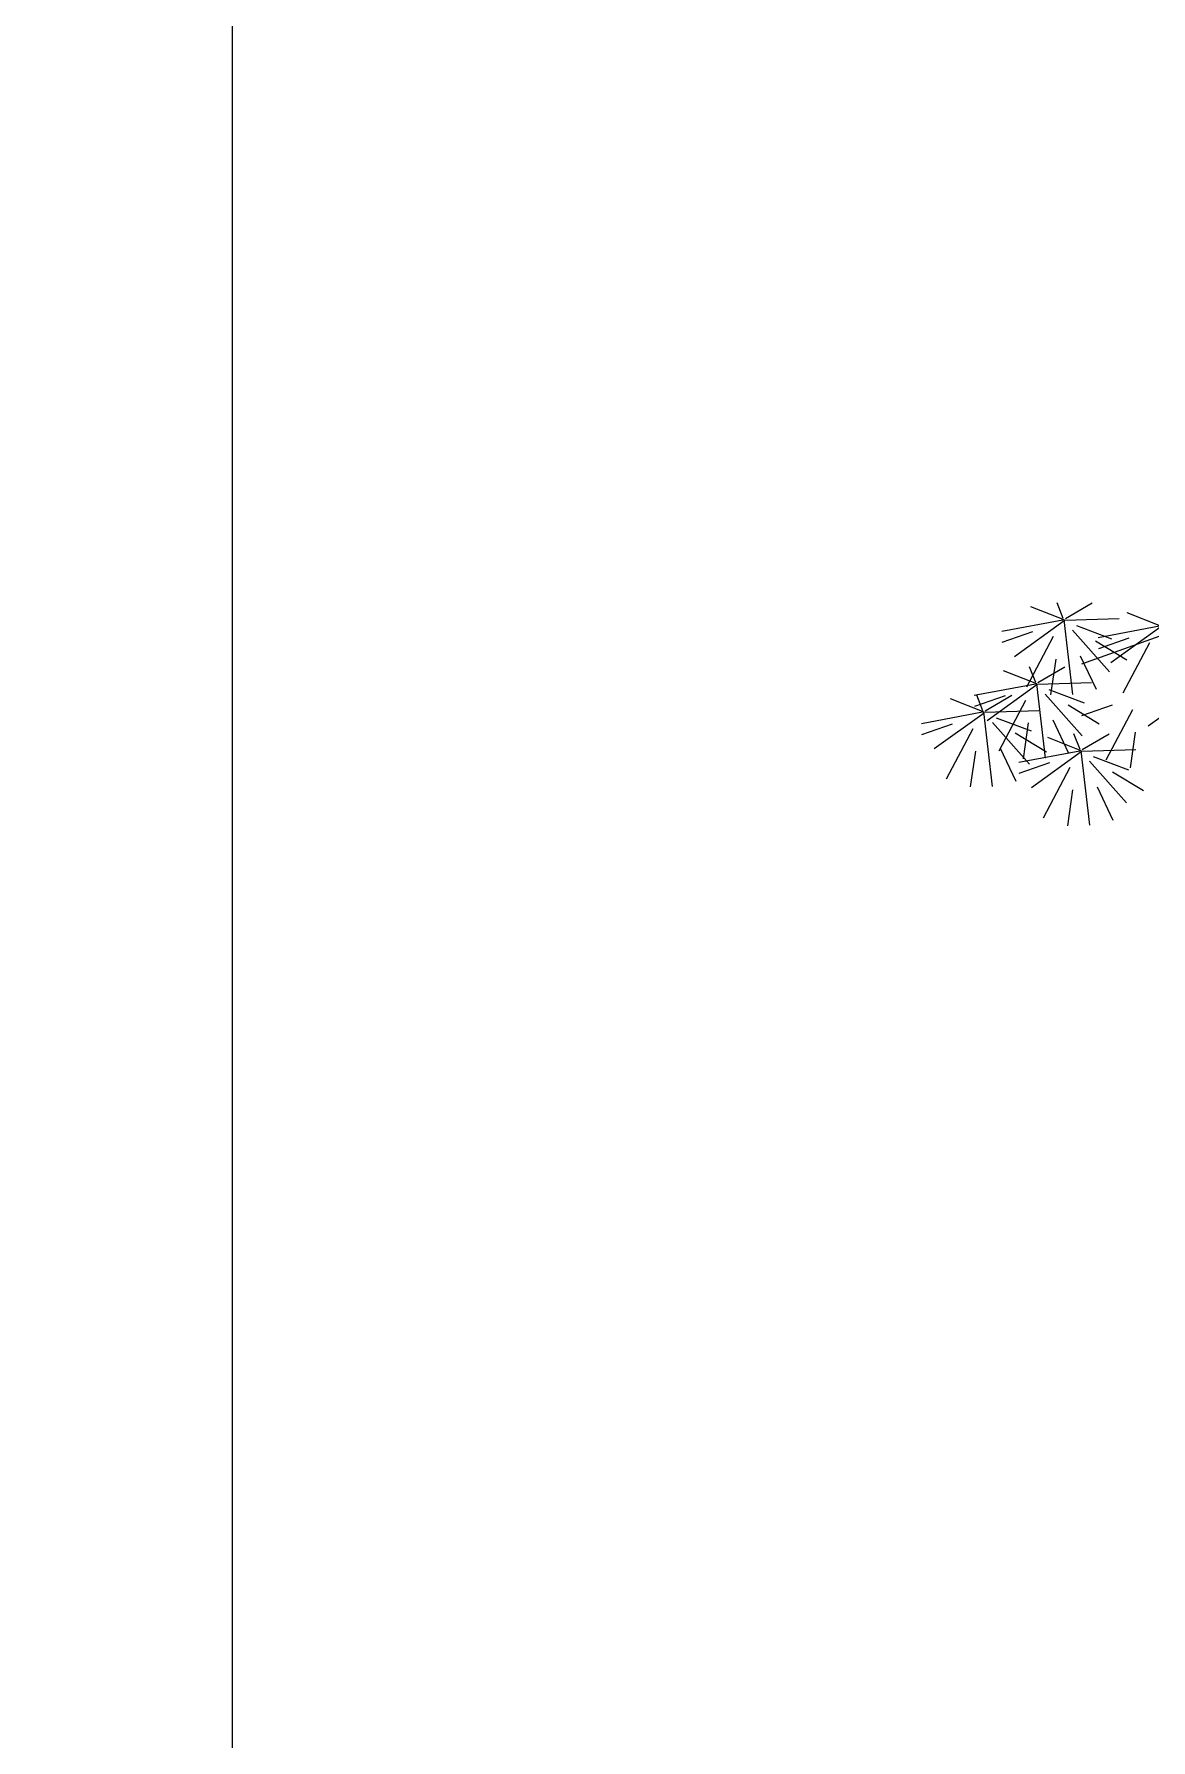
# Model space of a CAD drawing. Header units: metres. Extents: x 563371 to 571261, y 2062953 to 2068466.
# Drawn here: x 568764.25 to 568768.45, y 2065922.45 to 2065928.86 of the extents above; entities that cross this region are included whole.
import ezdxf

# ---------------------------------------------------------------- set-up
doc = ezdxf.new("R2010")
doc.units = ezdxf.units.M
for name, color, linetype in [('1-CAY XANH', 7, 'CONTINUOUS'), ('ghichieudai', 7, 'CONTINUOUS'), ('MATCATDUONG', 8, 'CONTINUOUS')]:
    doc.layers.add(name, color=color, linetype=linetype)

# ---------------------------------------------------------------- blocks, each defined once
blk = doc.blocks.new('ca')
at = {"layer": '1-CAY XANH', "color": 3}
for p, q in [((12.717, 30.902), (18.096, 28.964)), ((18.367, 29.728), (17.921, 29.988)), ((18.385, 29.704), (18.943, 29.925)), ((18.404, 29.728), (18.506, 29.988)), ((16.774, 29.602), (17.333, 29.824)), ((18.374, 29.701), (17.471, 29.728)), ((18.242, 28.462), (18.388, 29.708)), ((18.385, 29.689), (19.216, 29.088)), ((18.409, 29.701), (19.429, 29.509)), ((16.774, 29.587), (17.606, 28.986)), ((16.798, 29.599), (17.818, 29.407)), ((17.306, 29.402), (17.816, 29.224)), ((17.864, 29.357), (17.344, 29.04)), ((18.183, 29.61), (17.598, 29.39)), ((18.246, 29.532), (17.629, 28.836)), ((18.573, 29.425), (19.018, 28.583)), ((18.916, 29.503), (19.427, 29.326)), ((16.963, 29.323), (17.407, 28.481)), ((18.118, 29.104), (17.856, 28.55)), ((18.826, 28.66), (18.379, 28.92)), ((18.529, 29.052), (18.614, 28.453)), ((18.843, 28.636), (19.402, 28.857)), ((18.862, 28.66), (18.964, 28.92)), ((16.151, 28.532), (16.983, 27.931)), ((18.832, 28.633), (17.93, 28.661)), ((18.642, 28.542), (18.056, 28.322)), ((18.701, 27.394), (18.846, 28.64)), ((18.843, 28.621), (19.675, 28.02)), ((18.868, 28.633), (19.888, 28.441)), ((17.245, 28.204), (17.69, 27.363)), ((17.588, 28.283), (18.098, 28.105)), ((18.323, 28.289), (17.803, 27.972)), ((18.704, 28.464), (18.087, 27.768)), ((19.032, 28.357), (19.477, 27.515)), ((19.707, 28.189), (19.261, 28.45)), ((19.375, 28.435), (19.885, 28.258)), ((19.725, 28.166), (20.283, 28.387)), ((19.744, 28.189), (19.846, 28.45)), ((18.576, 28.036), (18.314, 27.482)), ((19.714, 28.162), (18.811, 28.19)), ((19.524, 28.072), (18.938, 27.852)), ((19.586, 27.994), (18.969, 27.298)), ((18.987, 27.984), (19.073, 27.385)), ((19.582, 26.923), (19.728, 28.17)), ((19.725, 28.15), (20.557, 27.55)), ((19.749, 28.162), (20.769, 27.97)), ((20.257, 27.965), (20.767, 27.787)), ((17.2, 27.832), (17.286, 27.232)), ((18.085, 27.541), (17.638, 27.801)), ((18.103, 27.517), (18.661, 27.739)), ((18.122, 27.541), (18.224, 27.801)), ((19.204, 27.819), (18.684, 27.502)), ((19.913, 27.886), (20.358, 27.045)), ((18.092, 27.514), (17.189, 27.542)), ((17.901, 27.424), (17.315, 27.204)), ((17.963, 27.345), (17.346, 26.649)), ((17.96, 26.275), (18.106, 27.521)), ((18.103, 27.502), (18.934, 26.901)), ((18.127, 27.514), (19.147, 27.322)), ((19.458, 27.565), (19.196, 27.012)), ((19.869, 27.514), (19.955, 26.915)), ((17.582, 27.17), (17.062, 26.854)), ((18.291, 27.238), (18.736, 26.396)), ((18.634, 27.317), (19.145, 27.139)), ((17.836, 26.917), (17.574, 26.363)), ((18.246, 26.866), (18.332, 26.266))]:
    blk.add_line(p, q, dxfattribs=at)

msp = doc.modelspace()

# ---------------------------------------------------------------- wipeouts: each hides what was drawn before it
msp.add_wipeout([(568538.5548, 2065837.1158), (569134.3908, 2065836.3611), (569086.2233, 2065956.1498), (568779.0042, 2065956.6832), (568600.6017, 2065960.3155)]).dxf.layer = 'ghichieudai'

# ---------------------------------------------------------------- next in the draw order: linework, layer by layer
at = {"layer": 'MATCATDUONG', "color": 40, "linetype": 'Continuous', "extrusion": (3.31378e-12, 1.1371e-08, 1)}
msp.add_line((568764.9939, 2065939.1325, 0), (568764.9939, 2065920.1399), dxfattribs=at)

# ---------------------------------------------------------------- next in the draw order: block references
at = {"layer": 'MATCATDUONG', "color": 3, "linetype": 'Continuous', "extrusion": (3.31378e-12, 1.1371e-08, 1), "xscale": -0.2249999999767169, "yscale": 0.2250000000931323, "zscale": 0.2250000000000004}
msp.add_blockref('ca', (568772.2572, 2065919.974, 0.0235), dxfattribs=at)

doc.saveas('drawing.dxf')
